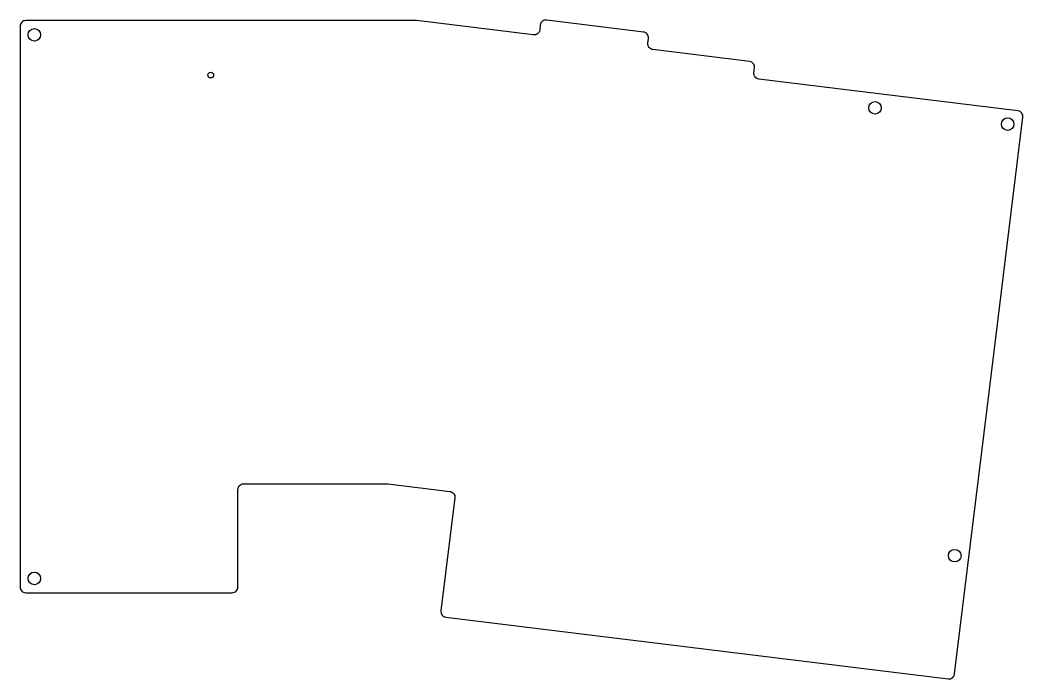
# Model space of a CAD drawing. Header units: millimetres. Extents: x 1 to 176, y -121 to -6.
import ezdxf

# ---------------------------------------------------------------- set-up
doc = ezdxf.new("R2010")
doc.units = ezdxf.units.MM
doc.layers.get('0').update_dxf_attribs({"linetype": 'CONTINUOUS'})

msp = doc.modelspace()

# ---------------------------------------------------------------- linework, layer by layer
msp.add_lwpolyline([(171.58, -61.17), (176.31, -22.63, 0.414214), (175.44, -21.52), (130.16, -15.96, -0.414214), (129.28, -14.84), (129.39, -13.99, 0.414214), (128.52, -12.88), (111.6, -10.8, -0.414214), (110.73, -9.68), (110.83, -8.83, 0.414214), (109.96, -7.72), (93.04, -5.64, 0.414214), (91.92, -6.51), (91.82, -7.36, -0.414214), (90.7, -8.23), (70.25, -5.72, 0.030553), (70.13, -5.72), (1.95, -5.72, 0.414214), (0.95, -6.71), (0.95, -104.73, 0.414214), (1.95, -105.73), (38.05, -105.73, 0.414214), (39.05, -104.73), (39.05, -87.68, -0.414214), (40.05, -86.68), (65.18, -86.68, -0.030553), (65.3, -86.68), (76.11, -88.01, -0.414214), (76.98, -89.13), (74.55, -108.89, 0.414214), (75.42, -110), (163.25, -120.78, 0.414214), (164.37, -119.91), (170.47, -70.2)], format="xyb", close=True)
for centre, radius in [((3.45, -8.22), 1.1), ((34.29, -15.24), 0.5), ((150.45, -20.97), 1.1), ((173.65, -23.82), 1.1), ((164.39, -99.24), 1.1), ((3.45, -103.23), 1.1)]:
    msp.add_circle(centre, radius)

doc.saveas('drawing.dxf')
